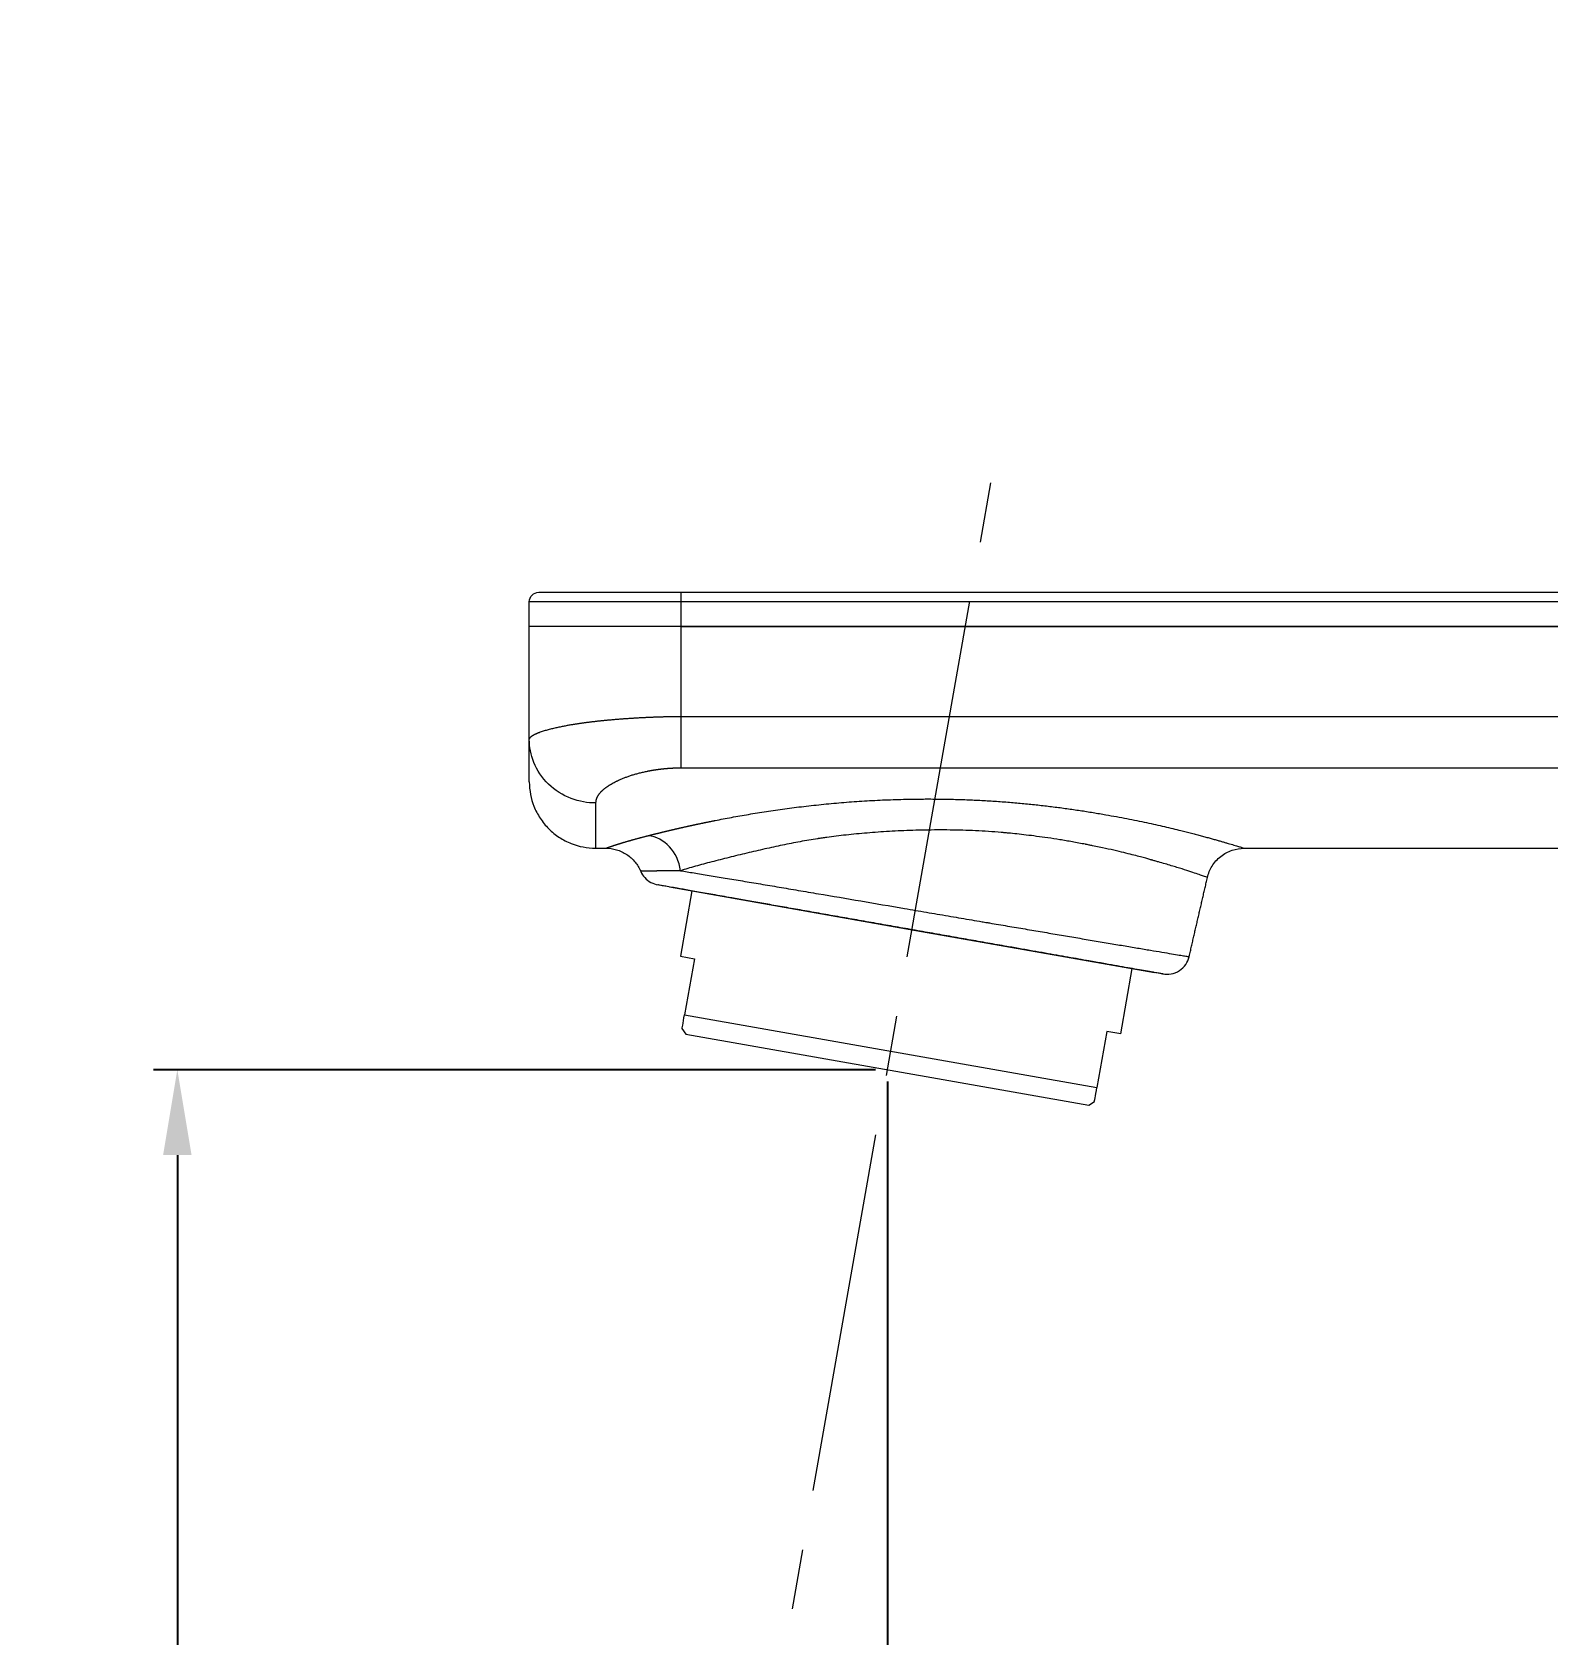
# Model space of a CAD drawing. Header units: millimetres. Extents: x 8809 to 9650, y -1874 to -1279.
# Drawn here: x 9208.8 to 9288.8, y -1523.3 to -1438.7 of the extents above; entities that cross this region are included whole.
import ezdxf

# ---------------------------------------------------------------- set-up
doc = ezdxf.new("R2010")
doc.units = ezdxf.units.MM
doc.linetypes.add('CENTER2', pattern=[28.575, 19.05, -3.175, 3.175, -3.175])
doc.layers.add('CENTER', color=1, linetype='CENTER2', lineweight=15)
doc.layers.add('DIM', color=3, linetype='Continuous', lineweight=9)
doc.styles.get("Standard").update_dxf_attribs({"font": 'arial.ttf'})
doc.dimstyles.new('사본 ISO-25', dxfattribs={"dimtxt": 4, "dimasz": 4, "dimexe": 1.25, "dimexo": 0.625, "dimgap": 1.5, "dimtad": 1, "dimtih": 1, "dimtoh": 1, "dimdec": 1, "dimzin": 9, "dimdsep": 46, "dimtxsty": 'Standard', "dimcen": 2.5, "dimclrd": 3, "dimclre": 3, "dimclrt": 4, "dimadec": 0, "dimazin": 0, "dimtfac": 1, "dimtdec": 1, "dimtmove": 0, "dimatfit": 3, "dimfxl": 1, "dimarcsym": 0})

# ---------------------------------------------------------------- blocks, each defined once
blk = doc.blocks.new('*D39')
at = {"layer": 'Defpoints', "color": 0, "transparency": 16777216}
for p in [(9253.894, -1493.442), (9378.996, -1592.256), (9378.996, -1629.525)]:
    blk.add_point(p, dxfattribs=at)
at = {"layer": 'DIM', "color": 3, "lineweight": -2, "transparency": 16777216}
for p, q in [((9253.894, -1494.067), (9253.894, -1630.775)), ((9378.996, -1592.881), (9378.996, -1630.775)), ((9258.394, -1629.525), (9307.998, -1629.525)), ((9374.496, -1629.525), (9324.891, -1629.525))]:
    blk.add_line(p, q, dxfattribs=at)
at = {"layer": 'DIM', "color": 3, "transparency": 16777216}
for points in [[(9258.394, -1628.775), (9258.394, -1630.275), (9253.894, -1629.525)], [(9374.496, -1628.775), (9374.496, -1630.275), (9378.996, -1629.525)]]:
    blk.add_solid(points, dxfattribs=at)
at = {"layer": 'DIM', "color": 4, "transparency": 16777216, "insert": (9316.445, -1629.525), "char_height": 4.5, "attachment_point": 5}
blk.add_mtext('125.1', dxfattribs=at)
blk = doc.blocks.new('*D40')
at = {"layer": 'Defpoints', "color": 0, "transparency": 16777216}
for p in [(9378.995, -1438.703), (9259.55, -1461.362), (9290.121, -1544.32), (9235.095, -1600.056), (9378.995, -1697.356)]:
    blk.add_point(p, dxfattribs=at)
at = {"layer": 'DIM', "color": 3, "lineweight": -2, "transparency": 16777216}
for start, end in [(260.336797, 264.571448), (265.428272, 269.663203)]:
    blk.add_arc((9378.995, -783.958), 765.539, start, end, dxfattribs=at)
at = {"layer": 'DIM', "color": 3, "transparency": 16777216}
for points in [[(9250.366, -1539.373), (9250.622, -1537.895), (9246.06, -1537.866)], [(9374.497, -1548.733), (9374.493, -1550.233), (9378.995, -1549.496)]]:
    blk.add_solid(points, dxfattribs=at)
at = {"layer": 'DIM', "color": 4, "transparency": 16777216, "insert": (9312.274, -1546.583), "char_height": 4.5, "attachment_point": 5}
blk.add_mtext('10°', dxfattribs=at)
blk = doc.blocks.new('*D41')
at = {"layer": 'Defpoints', "color": 0, "transparency": 16777216}
for p in [(9253.894, -1493.442), (9216.421, -1600.056), (9353.996, -1600.056)]:
    blk.add_point(p, dxfattribs=at)
at = {"layer": 'DIM', "color": 3, "lineweight": -2, "transparency": 16777216}
for p, q in [((9253.269, -1493.442), (9215.171, -1493.442)), ((9216.421, -1497.942), (9216.421, -1542.951)), ((9216.421, -1595.556), (9216.421, -1550.546)), ((9353.371, -1600.056), (9215.171, -1600.056))]:
    blk.add_line(p, q, dxfattribs=at)
at = {"layer": 'DIM', "color": 3, "transparency": 16777216}
for points in [[(9215.671, -1497.942), (9217.171, -1497.942), (9216.421, -1493.442)], [(9215.671, -1595.556), (9217.171, -1595.556), (9216.421, -1600.056)]]:
    blk.add_solid(points, dxfattribs=at)
at = {"layer": 'DIM', "color": 4, "transparency": 16777216, "insert": (9216.421, -1546.749), "char_height": 4.5, "attachment_point": 5}
blk.add_mtext('106.6', dxfattribs=at)

msp = doc.modelspace()

# ---------------------------------------------------------------- linework, layer by layer
at = {"linetype": 'Continuous', "lineweight": 18, "extrusion": (0, 1, 0)}
for p, q in [((9235.496, -1468.256), (9242.996, -1468.256)), ((9242.996, -1468.256), (9394.996, -1468.256)), ((9234.996, -1470.056), (9234.996, -1468.756)), ((9242.996, -1470.056), (9234.996, -1470.056)), ((9395.098, -1470.056), (9242.996, -1470.056)), ((9242.996, -1470.056), (9394.996, -1470.056)), ((9238.496, -1481.756), (9239.033, -1481.756)), ((9272.73, -1481.756), (9321.18, -1481.756)), ((9242.393, -1483.798), (9255.392, -1486.09)), ((9243.575, -1484.007), (9242.967, -1487.453)), ((9255.392, -1486.09), (9267.998, -1488.313)), ((9242.967, -1487.453), (9243.706, -1487.584)), ((9243.706, -1487.584), (9243.185, -1490.538)), ((9266.209, -1491.551), (9266.817, -1488.105)), ((9243.185, -1490.538), (9264.949, -1494.376)), ((9243.05, -1491.27), (9243.258, -1491.566)), ((9265.47, -1491.421), (9264.949, -1494.376)), ((9266.209, -1491.551), (9265.47, -1491.421)), ((9243.258, -1491.566), (9264.53, -1495.317)), ((9264.53, -1495.317), (9264.826, -1495.11))]:
    msp.add_line(p, q, dxfattribs=at)
at = {"linetype": 'Continuous', "lineweight": 13, "extrusion": (0, 1, 0)}
for p, q in [((9242.996, -1468.256), (9242.996, -1468.756)), ((9242.996, -1468.756), (9234.996, -1468.756)), ((9394.996, -1468.756), (9242.996, -1468.756)), ((9242.996, -1468.756), (9242.996, -1470.056)), ((9242.996, -1470.056), (9242.996, -1474.804)), ((9242.996, -1474.804), (9242.996, -1477.532)), ((9242.996, -1474.804), (9320.996, -1474.804)), ((9320.996, -1477.532), (9242.996, -1477.532))]:
    msp.add_line(p, q, dxfattribs=at)
at = {"linetype": 'Continuous', "lineweight": 18, "extrusion": (0, 0, -1)}
msp.add_arc((-9235.496, -1468.756), 0.5, 0, 90, dxfattribs=at)
at = {"linetype": 'Continuous', "lineweight": 18}
msp.add_ellipse((9241.265, -1483.071), major_axis=(-0.51, 1.934), ratio=0.852468, start_param=4.557071, end_param=5.983282, dxfattribs=at)
for points, degree, knots in [([(9242.996, -1470.056), (9242.73, -1470.056), (9242.467, -1470.056), (9241.944, -1470.056), (9241.685, -1470.056), (9241.171, -1470.056), (9240.916, -1470.056), (9240.6, -1470.056), (9240.537, -1470.056), (9240.411, -1470.056), (9240.348, -1470.056), (9240.161, -1470.056), (9240.039, -1470.056), (9239.675, -1470.056), (9239.438, -1470.056), (9238.978, -1470.056), (9238.755, -1470.056), (9238.428, -1470.056), (9238.321, -1470.056), (9238.162, -1470.056), (9238.11, -1470.056), (9238.006, -1470.056), (9237.954, -1470.056), (9237.7, -1470.056), (9237.507, -1470.056), (9237.139, -1470.056), (9236.966, -1470.056), (9236.637, -1470.056), (9236.482, -1470.056), (9236.3, -1470.056), (9236.264, -1470.056), (9236.194, -1470.056), (9236.091, -1470.056), (9235.995, -1470.056), (9235.811, -1470.056), (9235.7, -1470.056), (9235.502, -1470.056), (9235.415, -1470.056), (9235.303, -1470.056), (9235.269, -1470.056), (9235.221, -1470.056), (9235.206, -1470.056), (9235.178, -1470.056), (9235.165, -1470.056), (9235.102, -1470.056), (9235.064, -1470.056), (9235.012, -1470.056), (9234.998, -1470.056), (9234.996, -1470.056)], 3, [0, 0, 0, 0, 0.0625, 0.0625, 0.125, 0.125, 0.1875, 0.1875, 0.203125, 0.203125, 0.21875, 0.21875, 0.25, 0.25, 0.3125, 0.3125, 0.375, 0.375, 0.40625, 0.40625, 0.421875, 0.421875, 0.4375, 0.4375, 0.5, 0.5, 0.5625, 0.5625, 0.625, 0.625, 0.640625, 0.640625, 0.65625, 0.6875, 0.6875, 0.75, 0.75, 0.8125, 0.8125, 0.84375, 0.84375, 0.859375, 0.859375, 0.875, 0.875, 0.9375, 0.9375, 1, 1, 1, 1]), ([(9234.996, -1478.256), (9234.996, -1478.256), (9234.996, -1478.256), (9234.996, -1476.02)], 2, [0, 0, 0, 0.000379, 1, 1, 1]), ([(9234.996, -1478.256), (9235, -1478.712), (9235.124, -1479.37), (9235.55, -1480.188), (9236.003, -1480.748), (9236.563, -1481.201), (9237.382, -1481.627), (9238.04, -1481.751), (9238.496, -1481.756)], 3, [0, 0, 0, 0, 0.239459, 0.368402, 0.499992, 0.631585, 0.760526, 1, 1, 1, 1]), ([(9270.781, -1483.306), (9270.781, -1483.306), (9270.781, -1483.306), (9270.78, -1483.305), (9270.779, -1483.305), (9270.771, -1483.302), (9270.756, -1483.296), (9270.718, -1483.281), (9270.678, -1483.266), (9270.568, -1483.225), (9270.498, -1483.2), (9270.325, -1483.139), (9270.222, -1483.104), (9269.982, -1483.023), (9269.845, -1482.978), (9269.536, -1482.879), (9269.363, -1482.825), (9268.983, -1482.709), (9268.775, -1482.646), (9268.437, -1482.548), (9268.32, -1482.514), (9268.138, -1482.462), (9268.046, -1482.435), (9267.935, -1482.404), (9267.879, -1482.388), (9267.851, -1482.381), (9267.837, -1482.377), (9267.83, -1482.375), (9267.826, -1482.374), (9267.825, -1482.373), (9267.824, -1482.373), (9267.823, -1482.373), (9267.823, -1482.373), (9267.823, -1482.373), (9267.823, -1482.373), (9267.823, -1482.373), (9267.771, -1482.358), (9267.711, -1482.341), (9267.569, -1482.301), (9267.488, -1482.278), (9267.304, -1482.228), (9267.201, -1482.2), (9266.971, -1482.139), (9266.844, -1482.106), (9266.565, -1482.035), (9266.412, -1481.997), (9266.078, -1481.918), (9265.897, -1481.876), (9265.506, -1481.788), (9265.296, -1481.742), (9264.958, -1481.672), (9264.841, -1481.648), (9264.661, -1481.611), (9264.569, -1481.593), (9264.46, -1481.571), (9264.404, -1481.561), (9264.377, -1481.555), (9264.363, -1481.552), (9264.356, -1481.551), (9264.352, -1481.55), (9264.351, -1481.55), (9264.35, -1481.55), (9264.349, -1481.55), (9264.112, -1481.504), (9263.882, -1481.461), (9263.543, -1481.4), (9263.431, -1481.381), (9263.21, -1481.343), (9263.101, -1481.325), (9262.777, -1481.273), (9262.566, -1481.241), (9262.157, -1481.182), (9261.96, -1481.154), (9261.579, -1481.104), (9261.396, -1481.081), (9261.048, -1481.04), (9260.883, -1481.021), (9260.57, -1480.987), (9260.423, -1480.972), (9260.218, -1480.952), (9260.119, -1480.943), (9260.01, -1480.933), (9259.957, -1480.929), (9259.931, -1480.926), (9259.918, -1480.925), (9259.912, -1480.925), (9259.909, -1480.924), (9259.907, -1480.924), (9259.906, -1480.924), (9259.906, -1480.924), (9259.906, -1480.924), (9259.906, -1480.924), (9259.906, -1480.924), (9259.68, -1480.905), (9259.454, -1480.888), (9259.001, -1480.859), (9258.775, -1480.846), (9258.097, -1480.815), (9257.647, -1480.802), (9256.756, -1480.791), (9256.316, -1480.792), (9255.451, -1480.807), (9255.026, -1480.821), (9254.197, -1480.858), (9253.792, -1480.881), (9253.007, -1480.937), (9252.626, -1480.969), (9251.89, -1481.04), (9251.535, -1481.079), (9251.023, -1481.143), (9250.855, -1481.164), (9250.609, -1481.198), (9250.488, -1481.215), (9250.348, -1481.235), (9250.279, -1481.246), (9250.244, -1481.251), (9250.227, -1481.253), (9250.218, -1481.255), (9250.215, -1481.255), (9250.212, -1481.256), (9250.211, -1481.256), (9249.904, -1481.302), (9249.595, -1481.354), (9249.131, -1481.439), (9248.975, -1481.468), (9248.665, -1481.529), (9248.51, -1481.561), (9248.045, -1481.658), (9247.734, -1481.726), (9247.106, -1481.868), (9246.79, -1481.941), (9246.159, -1482.091), (9245.845, -1482.168), (9245.38, -1482.283), (9245.226, -1482.322), (9244.921, -1482.399), (9244.771, -1482.438), (9244.325, -1482.554), (9244.037, -1482.632), (9243.622, -1482.748), (9243.487, -1482.786), (9243.224, -1482.863), (9243.096, -1482.902), (9242.972, -1482.94)], 3, [0, 0, 0, 0, 0.003368, 0.003368, 0.007277, 0.015093, 0.030727, 0.030727, 0.061994, 0.061994, 0.09326, 0.09326, 0.124527, 0.124527, 0.155794, 0.155794, 0.187061, 0.187061, 0.218328, 0.218328, 0.233961, 0.233961, 0.241778, 0.245686, 0.247641, 0.248618, 0.249106, 0.249351, 0.249473, 0.249534, 0.249564, 0.24958, 0.249587, 0.249591, 0.249591, 0.249595, 0.249595, 0.265228, 0.265228, 0.280862, 0.280862, 0.296495, 0.296495, 0.312129, 0.312129, 0.327762, 0.327762, 0.343396, 0.343396, 0.359029, 0.359029, 0.366846, 0.366846, 0.370754, 0.372708, 0.373685, 0.374174, 0.374418, 0.37454, 0.374601, 0.374632, 0.374632, 0.374662, 0.374662, 0.390296, 0.390296, 0.398113, 0.398113, 0.405929, 0.405929, 0.421563, 0.421563, 0.437196, 0.437196, 0.45283, 0.45283, 0.468463, 0.468463, 0.484096, 0.484096, 0.491913, 0.495822, 0.497776, 0.498753, 0.499241, 0.499486, 0.499608, 0.499669, 0.499699, 0.499715, 0.499722, 0.499722, 0.49973, 0.49973, 0.515363, 0.515363, 0.530997, 0.530997, 0.562264, 0.562264, 0.593531, 0.593531, 0.624797, 0.624797, 0.656064, 0.656064, 0.687331, 0.687331, 0.718598, 0.718598, 0.734232, 0.734232, 0.742048, 0.745957, 0.747911, 0.748888, 0.749376, 0.749621, 0.749743, 0.749743, 0.749865, 0.749865, 0.781132, 0.781132, 0.796765, 0.796765, 0.812399, 0.812399, 0.843666, 0.843666, 0.874932, 0.874932, 0.906199, 0.906199, 0.921833, 0.921833, 0.937466, 0.937466, 0.968733, 0.968733, 0.984367, 0.984367, 1, 1, 1, 1]), ([(9239.033, -1481.756), (9239.229, -1481.757), (9239.611, -1481.811), (9240.154, -1482.063), (9240.597, -1482.464), (9240.797, -1482.795), (9240.874, -1482.975)], 3, [0, 0, 0, 0, 0.244577, 0.5, 0.755423, 1, 1, 1, 1]), ([(9270.781, -1483.306), (9270.833, -1483.087), (9271.001, -1482.677), (9271.459, -1482.158), (9272.068, -1481.828), (9272.505, -1481.757), (9272.73, -1481.756)], 3, [0, 0, 0, 0, 0.24281, 0.5, 0.75719, 1, 1, 1, 1]), ([(9242.972, -1482.94), (9242.962, -1482.941), (9242.941, -1482.941), (9242.911, -1482.941), (9242.881, -1482.941), (9242.851, -1482.942), (9242.822, -1482.942), (9242.792, -1482.942), (9242.763, -1482.943), (9242.734, -1482.943), (9242.706, -1482.943), (9242.677, -1482.944), (9242.649, -1482.944), (9242.621, -1482.944), (9242.593, -1482.945), (9242.566, -1482.945), (9242.539, -1482.946), (9242.512, -1482.946), (9242.485, -1482.946), (9242.459, -1482.947), (9242.432, -1482.947), (9242.406, -1482.947), (9242.38, -1482.948), (9242.355, -1482.948), (9242.329, -1482.948), (9242.304, -1482.949), (9242.279, -1482.949), (9242.255, -1482.949), (9242.23, -1482.95), (9242.206, -1482.95), (9242.182, -1482.95), (9242.158, -1482.951), (9242.135, -1482.951), (9242.112, -1482.951), (9242.089, -1482.952), (9242.066, -1482.952), (9242.043, -1482.952), (9242.021, -1482.953), (9241.999, -1482.953), (9241.977, -1482.953), (9241.955, -1482.954), (9241.934, -1482.954), (9241.913, -1482.954), (9241.892, -1482.955), (9241.871, -1482.955), (9241.851, -1482.955), (9241.83, -1482.956), (9241.81, -1482.956), (9241.791, -1482.956), (9241.771, -1482.957), (9241.752, -1482.957), (9241.733, -1482.957), (9241.714, -1482.958), (9241.695, -1482.958), (9241.677, -1482.958), (9241.659, -1482.959), (9241.641, -1482.959), (9241.623, -1482.959), (9241.606, -1482.96), (9241.589, -1482.96), (9241.572, -1482.96), (9241.555, -1482.961), (9241.538, -1482.961), (9241.522, -1482.961), (9241.506, -1482.961), (9241.49, -1482.962), (9241.474, -1482.962), (9241.459, -1482.962), (9241.444, -1482.963), (9241.429, -1482.963), (9241.414, -1482.963), (9241.399, -1482.964), (9241.385, -1482.964), (9241.371, -1482.964), (9241.357, -1482.964), (9241.343, -1482.965), (9241.329, -1482.965), (9241.316, -1482.965), (9241.303, -1482.965), (9241.29, -1482.966), (9241.277, -1482.966), (9241.265, -1482.966), (9241.253, -1482.966), (9241.241, -1482.967), (9241.229, -1482.967), (9241.217, -1482.967), (9241.206, -1482.967), (9241.195, -1482.968), (9241.184, -1482.968), (9241.173, -1482.968), (9241.162, -1482.968), (9241.152, -1482.968), (9241.141, -1482.969), (9241.131, -1482.969), (9241.122, -1482.969), (9241.112, -1482.969), (9241.103, -1482.969), (9241.093, -1482.97), (9241.084, -1482.97), (9241.076, -1482.97), (9241.067, -1482.97), (9241.059, -1482.97), (9241.05, -1482.971), (9241.042, -1482.971), (9241.034, -1482.971), (9241.027, -1482.971), (9241.019, -1482.971), (9241.012, -1482.971), (9241.005, -1482.972), (9240.998, -1482.972), (9240.992, -1482.972), (9240.985, -1482.972), (9240.979, -1482.972), (9240.973, -1482.972), (9240.967, -1482.972), (9240.961, -1482.972), (9240.956, -1482.973), (9240.95, -1482.973), (9240.945, -1482.973), (9240.94, -1482.973), (9240.935, -1482.973), (9240.931, -1482.973), (9240.926, -1482.973), (9240.922, -1482.973), (9240.918, -1482.973), (9240.914, -1482.973), (9240.911, -1482.974), (9240.907, -1482.974), (9240.904, -1482.974), (9240.901, -1482.974), (9240.898, -1482.974), (9240.895, -1482.974), (9240.893, -1482.974), (9240.89, -1482.974), (9240.888, -1482.974), (9240.886, -1482.974), (9240.884, -1482.974), (9240.883, -1482.974), (9240.881, -1482.974), (9240.88, -1482.974), (9240.879, -1482.974), (9240.878, -1482.974), (9240.877, -1482.974), (9240.877, -1482.974), (9240.877, -1482.974), (9240.876, -1482.974)], 3, [0, 0, 0, 0, 0.007382, 0.014761, 0.022135, 0.029505, 0.036872, 0.044235, 0.051594, 0.058949, 0.0663, 0.073648, 0.080992, 0.088332, 0.095668, 0.103001, 0.110331, 0.117656, 0.124979, 0.132297, 0.139612, 0.146924, 0.154233, 0.161538, 0.168839, 0.176137, 0.183432, 0.190724, 0.198013, 0.205298, 0.21258, 0.219859, 0.227135, 0.234408, 0.241678, 0.248943, 0.256201, 0.263452, 0.270695, 0.27793, 0.285158, 0.292378, 0.299592, 0.306797, 0.313996, 0.321187, 0.328371, 0.335548, 0.342718, 0.349881, 0.357036, 0.364185, 0.371327, 0.378462, 0.38559, 0.392711, 0.399825, 0.406933, 0.414033, 0.421128, 0.428215, 0.435296, 0.442371, 0.449439, 0.4565, 0.463555, 0.470604, 0.477647, 0.484683, 0.491713, 0.498736, 0.505754, 0.512765, 0.519771, 0.52677, 0.533763, 0.540751, 0.547732, 0.554708, 0.561678, 0.568642, 0.5756, 0.582552, 0.589499, 0.596441, 0.603377, 0.610307, 0.617232, 0.624151, 0.631065, 0.637974, 0.644877, 0.651775, 0.658668, 0.665555, 0.672438, 0.679315, 0.686187, 0.693055, 0.699917, 0.706775, 0.713627, 0.720475, 0.727318, 0.734156, 0.740989, 0.747818, 0.754642, 0.761462, 0.768277, 0.775087, 0.781893, 0.788695, 0.795492, 0.802285, 0.809073, 0.815857, 0.822638, 0.829413, 0.836185, 0.842953, 0.849717, 0.856476, 0.863232, 0.869984, 0.876731, 0.883475, 0.890216, 0.896952, 0.903685, 0.910414, 0.917139, 0.923861, 0.930579, 0.937294, 0.944005, 0.950713, 0.957417, 0.964118, 0.970813, 0.977504, 0.984191, 0.990873, 0.99755, 1, 1, 1, 1]), ([(9240.884, -1482.979), (9240.935, -1483.104), (9241.073, -1483.329), (9241.404, -1483.58), (9241.657, -1483.667), (9241.792, -1483.692)], 3, [0, 0, 0, 0, 0.323675, 0.670192, 1, 1, 1, 1]), ([(9268.432, -1488.39), (9268.437, -1488.39), (9268.443, -1488.391), (9268.432, -1488.389), (9268.394, -1488.383), (9268.33, -1488.371), (9268.24, -1488.356), (9268.125, -1488.335), (9267.984, -1488.31), (9267.817, -1488.281), (9267.624, -1488.247), (9267.35, -1488.199), (9266.972, -1488.132), (9266.46, -1488.042), (9265.883, -1487.94), (9265.242, -1487.827), (9264.604, -1487.715), (9263.994, -1487.607), (9263.428, -1487.507), (9262.835, -1487.403), (9262.215, -1487.293), (9261.568, -1487.179), (9260.894, -1487.06), (9260.104, -1486.921), (9259.201, -1486.762), (9258.189, -1486.583), (9257.168, -1486.403), (9256.139, -1486.222), (9255.104, -1486.039), (9254.07, -1485.857), (9253.041, -1485.676), (9252.021, -1485.496), (9251.01, -1485.318), (9250.015, -1485.142), (9249.048, -1484.971), (9248.125, -1484.809), (9247.254, -1484.655), (9246.434, -1484.511), (9245.742, -1484.389), (9245.163, -1484.286), (9244.683, -1484.202), (9244.238, -1484.123), (9243.826, -1484.051), (9243.448, -1483.984), (9243.103, -1483.923), (9242.753, -1483.861), (9242.418, -1483.803), (9242.129, -1483.751), (9241.922, -1483.715), (9241.815, -1483.696), (9241.784, -1483.691), (9241.778, -1483.69)], 3, [0, 0, 0, 0, 0.010222, 0.024029, 0.037799, 0.051561, 0.065341, 0.079167, 0.093066, 0.107066, 0.121192, 0.135471, 0.160942, 0.18601, 0.210825, 0.235544, 0.260324, 0.277992, 0.295624, 0.313278, 0.331011, 0.348881, 0.366944, 0.385253, 0.410791, 0.435889, 0.4607, 0.48538, 0.510087, 0.534816, 0.559491, 0.584271, 0.609312, 0.634765, 0.660301, 0.685433, 0.710317, 0.735108, 0.759966, 0.777766, 0.795489, 0.813193, 0.830936, 0.848775, 0.866766, 0.884965, 0.910402, 0.935488, 0.960376, 0.985224, 1, 1, 1, 1]), ([(9268.417, -1488.387), (9268.57, -1488.412), (9268.871, -1488.41), (9269.321, -1488.244), (9269.657, -1487.902), (9269.779, -1487.628), (9269.817, -1487.479)], 3, [0, 0, 0, 0, 0.241523, 0.498577, 0.756968, 1, 1, 1, 1]), ([(9243.055, -1491.277), (9243.055, -1491.277), (9243.055, -1491.276), (9243.056, -1491.271), (9243.057, -1491.262), (9243.061, -1491.243), (9243.069, -1491.194), (9243.078, -1491.145), (9243.112, -1490.955), (9243.144, -1490.77), (9243.185, -1490.538)], 3, [0, 0, 0, 0, 0.060933, 0.060933, 0.123538, 0.248747, 0.248747, 0.499164, 0.499164, 1, 1, 1, 1]), ([(9264.819, -1495.114), (9264.819, -1495.114), (9264.819, -1495.113), (9264.82, -1495.109), (9264.822, -1495.1), (9264.825, -1495.081), (9264.834, -1495.032), (9264.842, -1494.983), (9264.876, -1494.792), (9264.909, -1494.607), (9264.949, -1494.376)], 3, [0, 0, 0, 0, 0.060933, 0.060933, 0.123538, 0.248746, 0.248746, 0.499164, 0.499164, 1, 1, 1, 1])]:
    msp.add_open_spline(points, degree=degree, knots=knots, dxfattribs=at)
for points in [[(9234.996, -1476.02), (9234.996, -1473.034), (9234.996, -1470.056)], [(9269.807, -1487.524), (9270.294, -1485.415), (9270.781, -1483.306)]]:
    msp.add_open_spline(points, degree=2, dxfattribs=at)
at = {"linetype": 'Continuous', "lineweight": 13}
for points, knots in [([(9234.996, -1476.02), (9234.996, -1476.018), (9234.997, -1476.014), (9234.997, -1476.008), (9234.999, -1476.002), (9235, -1475.996), (9235.002, -1475.99), (9235.004, -1475.983), (9235.006, -1475.977), (9235.009, -1475.97), (9235.012, -1475.963), (9235.016, -1475.956), (9235.02, -1475.949), (9235.024, -1475.942), (9235.029, -1475.934), (9235.035, -1475.927), (9235.041, -1475.919), (9235.047, -1475.911), (9235.054, -1475.904), (9235.061, -1475.896), (9235.069, -1475.887), (9235.078, -1475.879), (9235.087, -1475.871), (9235.097, -1475.862), (9235.108, -1475.854), (9235.119, -1475.845), (9235.131, -1475.836), (9235.144, -1475.827), (9235.157, -1475.818), (9235.171, -1475.809), (9235.186, -1475.799), (9235.202, -1475.79), (9235.219, -1475.78), (9235.236, -1475.77), (9235.254, -1475.761), (9235.274, -1475.75), (9235.294, -1475.74), (9235.315, -1475.73), (9235.338, -1475.72), (9235.361, -1475.709), (9235.386, -1475.698), (9235.411, -1475.687), (9235.438, -1475.676), (9235.466, -1475.665), (9235.495, -1475.654), (9235.525, -1475.643), (9235.557, -1475.631), (9235.61, -1475.612), (9235.688, -1475.586), (9235.793, -1475.553), (9235.901, -1475.522), (9236.012, -1475.492), (9236.125, -1475.463), (9236.238, -1475.435), (9236.352, -1475.408), (9236.465, -1475.382), (9236.577, -1475.358), (9236.688, -1475.335), (9236.796, -1475.313), (9236.901, -1475.292), (9237.003, -1475.273), (9237.101, -1475.255), (9237.195, -1475.238), (9237.281, -1475.224), (9237.361, -1475.21), (9237.437, -1475.198), (9237.513, -1475.186), (9237.591, -1475.175), (9237.669, -1475.163), (9237.748, -1475.152), (9237.827, -1475.14), (9237.908, -1475.129), (9237.989, -1475.119), (9238.071, -1475.108), (9238.153, -1475.098), (9238.236, -1475.088), (9238.32, -1475.078), (9238.404, -1475.068), (9238.489, -1475.058), (9238.574, -1475.049), (9238.66, -1475.039), (9238.746, -1475.03), (9238.833, -1475.021), (9238.92, -1475.013), (9239.008, -1475.004), (9239.096, -1474.996), (9239.184, -1474.987), (9239.273, -1474.979), (9239.362, -1474.971), (9239.451, -1474.964), (9239.541, -1474.956), (9239.631, -1474.949), (9239.721, -1474.942), (9239.811, -1474.935), (9239.901, -1474.928), (9239.991, -1474.921), (9240.082, -1474.915), (9240.173, -1474.908), (9240.263, -1474.902), (9240.354, -1474.896), (9240.445, -1474.89), (9240.535, -1474.885), (9240.626, -1474.879), (9240.716, -1474.874), (9240.807, -1474.869), (9240.897, -1474.864), (9240.988, -1474.859), (9241.078, -1474.855), (9241.168, -1474.85), (9241.258, -1474.846), (9241.347, -1474.842), (9241.437, -1474.838), (9241.526, -1474.835), (9241.615, -1474.831), (9241.704, -1474.828), (9241.793, -1474.825), (9241.881, -1474.822), (9241.969, -1474.819), (9242.057, -1474.817), (9242.144, -1474.815), (9242.231, -1474.813), (9242.318, -1474.811), (9242.404, -1474.809), (9242.49, -1474.808), (9242.575, -1474.807), (9242.66, -1474.806), (9242.745, -1474.805), (9242.829, -1474.804), (9242.913, -1474.804), (9242.968, -1474.804), (9242.996, -1474.804)], [0, 0, 0, 0, 0.003885, 0.007836, 0.011851, 0.015932, 0.020078, 0.02429, 0.028569, 0.032914, 0.037326, 0.041804, 0.046351, 0.050964, 0.055646, 0.060395, 0.065213, 0.0701, 0.075056, 0.080081, 0.085175, 0.090339, 0.095573, 0.100877, 0.106252, 0.111698, 0.117216, 0.122804, 0.128465, 0.134198, 0.140003, 0.145881, 0.151833, 0.157858, 0.163957, 0.170131, 0.176379, 0.182703, 0.189103, 0.195579, 0.202132, 0.208762, 0.21547, 0.222257, 0.229123, 0.236069, 0.243094, 0.250198, 0.270788, 0.29078, 0.310151, 0.328883, 0.34696, 0.364369, 0.381096, 0.397133, 0.412469, 0.427098, 0.441014, 0.454213, 0.46669, 0.478443, 0.48947, 0.499768, 0.508216, 0.516646, 0.525058, 0.533452, 0.541827, 0.550184, 0.55852, 0.566837, 0.575134, 0.583409, 0.591664, 0.599896, 0.608107, 0.616295, 0.62446, 0.6326, 0.640717, 0.648809, 0.656875, 0.664916, 0.67293, 0.680917, 0.688877, 0.696808, 0.704711, 0.712585, 0.720429, 0.728243, 0.736027, 0.743779, 0.751499, 0.759187, 0.766843, 0.774463, 0.782049, 0.789601, 0.797118, 0.804601, 0.81205, 0.819465, 0.826845, 0.834192, 0.841504, 0.848783, 0.856027, 0.863237, 0.870413, 0.877554, 0.884661, 0.891733, 0.89877, 0.905772, 0.912739, 0.91967, 0.926566, 0.933426, 0.94025, 0.947038, 0.953789, 0.960503, 0.96718, 0.97382, 0.980422, 0.986986, 0.993512, 1, 1, 1, 1]), ([(9238.496, -1479.369), (9238.081, -1479.369), (9237.633, -1479.296), (9236.767, -1478.965), (9236.351, -1478.707), (9235.667, -1478.046), (9235.401, -1477.646), (9235.068, -1476.825), (9234.999, -1476.409), (9234.996, -1476.02)], [0, 0, 0, 0, 0.251498, 0.251498, 0.502996, 0.502996, 0.754493, 0.754493, 1, 1, 1, 1]), ([(9242.996, -1477.532), (9242.985, -1477.532), (9242.964, -1477.532), (9242.933, -1477.532), (9242.901, -1477.533), (9242.87, -1477.533), (9242.838, -1477.533), (9242.807, -1477.534), (9242.775, -1477.535), (9242.744, -1477.535), (9242.712, -1477.536), (9242.681, -1477.537), (9242.65, -1477.538), (9242.618, -1477.54), (9242.587, -1477.541), (9242.556, -1477.542), (9242.525, -1477.544), (9242.493, -1477.546), (9242.462, -1477.547), (9242.431, -1477.549), (9242.4, -1477.551), (9242.369, -1477.553), (9242.338, -1477.555), (9242.307, -1477.558), (9242.276, -1477.56), (9242.245, -1477.563), (9242.214, -1477.565), (9242.183, -1477.568), (9242.152, -1477.571), (9242.121, -1477.574), (9242.091, -1477.577), (9242.06, -1477.58), (9242.029, -1477.583), (9241.998, -1477.586), (9241.968, -1477.59), (9241.937, -1477.593), (9241.906, -1477.597), (9241.876, -1477.601), (9241.845, -1477.605), (9241.814, -1477.608), (9241.784, -1477.613), (9241.753, -1477.617), (9241.723, -1477.621), (9241.693, -1477.625), (9241.662, -1477.63), (9241.632, -1477.634), (9241.601, -1477.639), (9241.571, -1477.644), (9241.541, -1477.649), (9241.51, -1477.654), (9241.48, -1477.659), (9241.45, -1477.664), (9241.42, -1477.669), (9241.39, -1477.675), (9241.36, -1477.68), (9241.329, -1477.686), (9241.299, -1477.691), (9241.269, -1477.697), (9241.239, -1477.703), (9241.148, -1477.721), (9240.999, -1477.753), (9240.797, -1477.802), (9240.602, -1477.854), (9240.413, -1477.91), (9240.232, -1477.97), (9240.058, -1478.033), (9239.891, -1478.1), (9239.769, -1478.153), (9239.687, -1478.191), (9239.641, -1478.212), (9239.597, -1478.234), (9239.553, -1478.255), (9239.51, -1478.277), (9239.469, -1478.299), (9239.428, -1478.32), (9239.388, -1478.342), (9239.348, -1478.364), (9239.31, -1478.386), (9239.273, -1478.408), (9239.236, -1478.43), (9239.2, -1478.452), (9239.166, -1478.474), (9239.132, -1478.496), (9239.099, -1478.519), (9239.067, -1478.541), (9239.035, -1478.563), (9239.005, -1478.586), (9238.975, -1478.608), (9238.947, -1478.631), (9238.919, -1478.653), (9238.892, -1478.676), (9238.866, -1478.699), (9238.841, -1478.721), (9238.817, -1478.744), (9238.793, -1478.767), (9238.771, -1478.79), (9238.749, -1478.813), (9238.729, -1478.835), (9238.709, -1478.858), (9238.69, -1478.881), (9238.672, -1478.904), (9238.655, -1478.927), (9238.638, -1478.95), (9238.623, -1478.973), (9238.609, -1478.997), (9238.595, -1479.02), (9238.582, -1479.043), (9238.57, -1479.066), (9238.559, -1479.089), (9238.549, -1479.112), (9238.54, -1479.136), (9238.531, -1479.159), (9238.524, -1479.182), (9238.517, -1479.205), (9238.512, -1479.229), (9238.507, -1479.252), (9238.503, -1479.275), (9238.5, -1479.299), (9238.498, -1479.322), (9238.496, -1479.345), (9238.496, -1479.361), (9238.496, -1479.369)], [0, 0, 0, 0, 0.004051, 0.008098, 0.012143, 0.016184, 0.020224, 0.024261, 0.028296, 0.03233, 0.036362, 0.040394, 0.044425, 0.048456, 0.052488, 0.056519, 0.060551, 0.064585, 0.068619, 0.072655, 0.076694, 0.080734, 0.084777, 0.088823, 0.092873, 0.096926, 0.100982, 0.105043, 0.109108, 0.113178, 0.117254, 0.121334, 0.12542, 0.129513, 0.133611, 0.137716, 0.141828, 0.145948, 0.150074, 0.154209, 0.158352, 0.162503, 0.166662, 0.170831, 0.175009, 0.179196, 0.183393, 0.1876, 0.191818, 0.196046, 0.200285, 0.204535, 0.208797, 0.21307, 0.217356, 0.221653, 0.225963, 0.230286, 0.234622, 0.238971, 0.269798, 0.300586, 0.331424, 0.362401, 0.393605, 0.425121, 0.457034, 0.489422, 0.499138, 0.508824, 0.518483, 0.528115, 0.537722, 0.547305, 0.556866, 0.566407, 0.575929, 0.585433, 0.594922, 0.604396, 0.613858, 0.623308, 0.632749, 0.642182, 0.651609, 0.661031, 0.67045, 0.679867, 0.689284, 0.698703, 0.708125, 0.717552, 0.726985, 0.736427, 0.745878, 0.75534, 0.764815, 0.774305, 0.78381, 0.793333, 0.802875, 0.812438, 0.822023, 0.831631, 0.841265, 0.850925, 0.860613, 0.870331, 0.88008, 0.889861, 0.899677, 0.909527, 0.919415, 0.92934, 0.939305, 0.949311, 0.959359, 0.969451, 0.979588, 0.98977, 1, 1, 1, 1]), ([(9238.496, -1479.369), (9238.496, -1479.763), (9238.496, -1480.11), (9238.496, -1480.707), (9238.496, -1480.956), (9238.496, -1481.355), (9238.496, -1481.505), (9238.496, -1481.705), (9238.496, -1481.756), (9238.496, -1481.756), (9238.496, -1481.756), (9238.496, -1481.756)], [0, 0, 0, 0, 0.24993, 0.24993, 0.499861, 0.499861, 0.749791, 0.749791, 0.999722, 0.999722, 1, 1, 1, 1]), ([(9241.265, -1481.095), (9241.276, -1481.092), (9241.298, -1481.086), (9241.332, -1481.077), (9241.366, -1481.069), (9241.4, -1481.06), (9241.435, -1481.052), (9241.469, -1481.043), (9241.504, -1481.034), (9241.539, -1481.025), (9241.574, -1481.017), (9241.61, -1481.008), (9241.645, -1480.999), (9241.681, -1480.99), (9241.717, -1480.981), (9241.753, -1480.972), (9241.789, -1480.963), (9241.826, -1480.954), (9241.863, -1480.945), (9241.899, -1480.936), (9241.936, -1480.927), (9241.974, -1480.918), (9242.011, -1480.909), (9242.049, -1480.9), (9242.087, -1480.891), (9242.125, -1480.881), (9242.163, -1480.872), (9242.201, -1480.863), (9242.24, -1480.854), (9242.278, -1480.844), (9242.317, -1480.835), (9242.357, -1480.826), (9242.396, -1480.817), (9242.435, -1480.807), (9242.475, -1480.798), (9242.515, -1480.788), (9242.555, -1480.779), (9242.595, -1480.77), (9242.636, -1480.76), (9242.676, -1480.751), (9242.717, -1480.741), (9242.758, -1480.732), (9242.799, -1480.722), (9242.841, -1480.713), (9242.882, -1480.703), (9242.924, -1480.694), (9242.966, -1480.684), (9243.008, -1480.675), (9243.051, -1480.665), (9243.093, -1480.655), (9243.136, -1480.646), (9243.179, -1480.636), (9243.222, -1480.626), (9243.265, -1480.617), (9243.309, -1480.607), (9243.352, -1480.597), (9243.396, -1480.588), (9243.44, -1480.578), (9243.484, -1480.568), (9243.529, -1480.559), (9243.573, -1480.549), (9243.618, -1480.539), (9243.663, -1480.529), (9243.708, -1480.52), (9243.754, -1480.51), (9243.799, -1480.5), (9243.845, -1480.49), (9243.891, -1480.481), (9243.937, -1480.471), (9243.983, -1480.461), (9244.03, -1480.451), (9244.076, -1480.442), (9244.123, -1480.432), (9244.17, -1480.422), (9244.217, -1480.412), (9244.265, -1480.402), (9244.313, -1480.393), (9244.36, -1480.383), (9244.408, -1480.373), (9244.457, -1480.363), (9244.505, -1480.353), (9244.553, -1480.343), (9244.602, -1480.334), (9244.651, -1480.324), (9244.7, -1480.314), (9244.75, -1480.304), (9245.064, -1480.242), (9245.657, -1480.128), (9246.56, -1479.968), (9247.499, -1479.817), (9248.472, -1479.676), (9249.484, -1479.547), (9250.528, -1479.433), (9251.598, -1479.335), (9252.681, -1479.258), (9253.779, -1479.202), (9254.785, -1479.171), (9255.692, -1479.158), (9256.494, -1479.159), (9257.291, -1479.171), (9258.085, -1479.196), (9258.874, -1479.232), (9259.659, -1479.28), (9260.304, -1479.329), (9260.813, -1479.373), (9261.186, -1479.408), (9261.557, -1479.445), (9261.924, -1479.484), (9262.289, -1479.526), (9262.65, -1479.57), (9263.008, -1479.616), (9263.363, -1479.664), (9263.714, -1479.714), (9264.063, -1479.766), (9264.409, -1479.819), (9264.751, -1479.875), (9265.09, -1479.931), (9265.698, -1480.036), (9266.544, -1480.194), (9267.577, -1480.405), (9268.527, -1480.617), (9269.206, -1480.781), (9269.667, -1480.897), (9269.945, -1480.968), (9270.21, -1481.036), (9270.462, -1481.103), (9270.701, -1481.168), (9270.928, -1481.23), (9271.142, -1481.29), (9271.344, -1481.347), (9271.533, -1481.401), (9271.709, -1481.452), (9271.936, -1481.518), (9272.19, -1481.592), (9272.431, -1481.665), (9272.604, -1481.717), (9272.707, -1481.748), (9272.73, -1481.756), (9272.73, -1481.756), (9272.73, -1481.756)], [0, 0, 0, 0, 0.001464, 0.002927, 0.004389, 0.005851, 0.007313, 0.008774, 0.010234, 0.011694, 0.013154, 0.014613, 0.016072, 0.01753, 0.018988, 0.020446, 0.021903, 0.02336, 0.024817, 0.026273, 0.02773, 0.029186, 0.030642, 0.032097, 0.033553, 0.035008, 0.036464, 0.037919, 0.039374, 0.040829, 0.042284, 0.043739, 0.045194, 0.046649, 0.048104, 0.049559, 0.051014, 0.052469, 0.053925, 0.05538, 0.056836, 0.058292, 0.059748, 0.061204, 0.06266, 0.064117, 0.065574, 0.067031, 0.068489, 0.069947, 0.071405, 0.072864, 0.074323, 0.075783, 0.077243, 0.078703, 0.080164, 0.081625, 0.083087, 0.08455, 0.086013, 0.087476, 0.088941, 0.090405, 0.091871, 0.093337, 0.094804, 0.096271, 0.097739, 0.099208, 0.100678, 0.102148, 0.103619, 0.105091, 0.106564, 0.108038, 0.109512, 0.110987, 0.112464, 0.113941, 0.115419, 0.116898, 0.118378, 0.11986, 0.121342, 0.122825, 0.124309, 0.149609, 0.174704, 0.199694, 0.224678, 0.249754, 0.275308, 0.300616, 0.325789, 0.350937, 0.376175, 0.394415, 0.412541, 0.430598, 0.448628, 0.466677, 0.484788, 0.503007, 0.511897, 0.520781, 0.529662, 0.538547, 0.547441, 0.556349, 0.565277, 0.57423, 0.583213, 0.592231, 0.601289, 0.610393, 0.619547, 0.628756, 0.66037, 0.691641, 0.722776, 0.753982, 0.76525, 0.77648, 0.787681, 0.798862, 0.810033, 0.821204, 0.832383, 0.84358, 0.854805, 0.866067, 0.877375, 0.902087, 0.926599, 0.951012, 0.975427, 0.999945, 1, 1, 1, 1]), ([(9239.033, -1481.756), (9239.033, -1481.756), (9239.033, -1481.755), (9239.034, -1481.755), (9239.036, -1481.754), (9239.039, -1481.753), (9239.043, -1481.752), (9239.047, -1481.75), (9239.052, -1481.748), (9239.058, -1481.746), (9239.065, -1481.744), (9239.073, -1481.741), (9239.081, -1481.738), (9239.09, -1481.734), (9239.1, -1481.731), (9239.111, -1481.727), (9239.122, -1481.723), (9239.135, -1481.718), (9239.148, -1481.714), (9239.162, -1481.709), (9239.176, -1481.704), (9239.192, -1481.698), (9239.208, -1481.693), (9239.225, -1481.687), (9239.243, -1481.681), (9239.262, -1481.674), (9239.281, -1481.668), (9239.301, -1481.661), (9239.322, -1481.654), (9239.344, -1481.646), (9239.367, -1481.639), (9239.39, -1481.631), (9239.414, -1481.623), (9239.439, -1481.615), (9239.465, -1481.607), (9239.492, -1481.598), (9239.519, -1481.589), (9239.547, -1481.58), (9239.576, -1481.571), (9239.606, -1481.561), (9239.637, -1481.552), (9239.668, -1481.542), (9239.7, -1481.532), (9239.733, -1481.522), (9239.767, -1481.511), (9239.801, -1481.501), (9239.837, -1481.49), (9239.873, -1481.479), (9239.91, -1481.468), (9239.947, -1481.457), (9239.986, -1481.445), (9240.025, -1481.434), (9240.065, -1481.422), (9240.106, -1481.41), (9240.148, -1481.398), (9240.19, -1481.385), (9240.233, -1481.373), (9240.277, -1481.36), (9240.322, -1481.347), (9240.368, -1481.335), (9240.414, -1481.322), (9240.461, -1481.308), (9240.509, -1481.295), (9240.558, -1481.282), (9240.608, -1481.268), (9240.658, -1481.254), (9240.709, -1481.24), (9240.761, -1481.226), (9240.814, -1481.212), (9240.868, -1481.198), (9240.922, -1481.183), (9240.977, -1481.169), (9241.033, -1481.154), (9241.09, -1481.14), (9241.147, -1481.125), (9241.205, -1481.11), (9241.245, -1481.1), (9241.265, -1481.095)], [0, 0, 0, 0, 0.013463, 0.027923, 0.042337, 0.056705, 0.071028, 0.085306, 0.09954, 0.113731, 0.127878, 0.141984, 0.156047, 0.170069, 0.184051, 0.197993, 0.211895, 0.225759, 0.239584, 0.253372, 0.267123, 0.280838, 0.294518, 0.308162, 0.321773, 0.335349, 0.348893, 0.362405, 0.375885, 0.389334, 0.402752, 0.416142, 0.429502, 0.442834, 0.456139, 0.469418, 0.48267, 0.495896, 0.509099, 0.522277, 0.535432, 0.548565, 0.561676, 0.574767, 0.587837, 0.600887, 0.613919, 0.626933, 0.63993, 0.65291, 0.665875, 0.678825, 0.69176, 0.704683, 0.717592, 0.73049, 0.743377, 0.756254, 0.769121, 0.781979, 0.794829, 0.807673, 0.82051, 0.833341, 0.846167, 0.85899, 0.871809, 0.884626, 0.897441, 0.910256, 0.92307, 0.935885, 0.948702, 0.961521, 0.974343, 0.987169, 1, 1, 1, 1]), ([(9242.972, -1482.94), (9243.084, -1482.959), (9243.2, -1482.979), (9243.439, -1483.019), (9243.562, -1483.039), (9243.94, -1483.102), (9244.205, -1483.146), (9244.757, -1483.237), (9245.044, -1483.284), (9245.636, -1483.381), (9246.246, -1483.482), (9246.88, -1483.588), (9247.361, -1483.669), (9247.523, -1483.696), (9247.847, -1483.751), (9248.011, -1483.778), (9248.342, -1483.834), (9248.509, -1483.863), (9248.848, -1483.92), (9249.191, -1483.978), (9249.542, -1484.038), (9249.897, -1484.098), (9250.076, -1484.128), (9250.98, -1484.282), (9251.73, -1484.409), (9253.254, -1484.669), (9254.028, -1484.802), (9255.186, -1485), (9255.571, -1485.066), (9256.336, -1485.197), (9257.097, -1485.327), (9257.841, -1485.454), (9258.39, -1485.547), (9258.662, -1485.594), (9258.976, -1485.647), (9259.132, -1485.673), (9259.209, -1485.686), (9259.248, -1485.693), (9259.267, -1485.696), (9259.277, -1485.698), (9259.282, -1485.699), (9259.284, -1485.699), (9259.285, -1485.699), (9259.286, -1485.699), (9259.286, -1485.699), (9259.602, -1485.753), (9259.917, -1485.806), (9260.543, -1485.912), (9260.854, -1485.965), (9261.47, -1486.069), (9261.775, -1486.121), (9262.225, -1486.198), (9262.374, -1486.223), (9262.67, -1486.273), (9262.817, -1486.298), (9263.11, -1486.348), (9263.256, -1486.373), (9263.548, -1486.423), (9263.694, -1486.447), (9264.13, -1486.521), (9264.419, -1486.57), (9264.988, -1486.666), (9265.269, -1486.714), (9265.817, -1486.806), (9266.352, -1486.896), (9266.852, -1486.98), (9267.21, -1487.04), (9267.327, -1487.06), (9267.554, -1487.098), (9267.664, -1487.117), (9267.985, -1487.171), (9268.186, -1487.204), (9268.558, -1487.267), (9268.728, -1487.295), (9269.034, -1487.347), (9269.169, -1487.369), (9269.404, -1487.409), (9269.502, -1487.425), (9269.66, -1487.452), (9269.719, -1487.462), (9269.779, -1487.472), (9269.793, -1487.475), (9269.808, -1487.477), (9269.813, -1487.478), (9269.817, -1487.479), (9269.817, -1487.479), (9269.817, -1487.479), (9269.817, -1487.479), (9269.817, -1487.479), (9269.817, -1487.479), (9269.817, -1487.479)], [0, 0, 0, 0, 0.015629, 0.015629, 0.031258, 0.031258, 0.062515, 0.062515, 0.093773, 0.093773, 0.12503, 0.156288, 0.156288, 0.171916, 0.171916, 0.187545, 0.187545, 0.203174, 0.203174, 0.218803, 0.234431, 0.234431, 0.25006, 0.25006, 0.312575, 0.312575, 0.37509, 0.37509, 0.406348, 0.406348, 0.437605, 0.468863, 0.468863, 0.484491, 0.492306, 0.496213, 0.498167, 0.499143, 0.499632, 0.499876, 0.499998, 0.500059, 0.50009, 0.50009, 0.50012, 0.50012, 0.531378, 0.531378, 0.562635, 0.562635, 0.593893, 0.593893, 0.609521, 0.609521, 0.62515, 0.62515, 0.640779, 0.640779, 0.656408, 0.656408, 0.687665, 0.687665, 0.718923, 0.718923, 0.75018, 0.781438, 0.781438, 0.797067, 0.797067, 0.812695, 0.812695, 0.843953, 0.843953, 0.87521, 0.87521, 0.906468, 0.906468, 0.937725, 0.937725, 0.968983, 0.968983, 0.984612, 0.984612, 0.992426, 0.996333, 0.998287, 0.999264, 0.999752, 0.999752, 1, 1, 1, 1])]:
    msp.add_open_spline(points, degree=3, knots=knots, dxfattribs=at)
at = {"layer": 'CENTER'}
msp.add_line((9235.095, -1600.056), (9259.55, -1461.362), dxfattribs=at)

# ---------------------------------------------------------------- dimensions: what is measured, and where the dimension line sits
at = {"layer": 'DIM', "color": 1}
dim = msp.add_angular_dim_2l(base=(9290.121, -1544.32), line1=((9378.995, -1697.356), (9378.995, -1438.703)), line2=((9235.095, -1600.056), (9259.55, -1461.362)), dimstyle='사본 ISO-25', override={"dimtxt": 4.5, "dimasz": 4.5, "dimtad": 0}, dxfattribs=at)
dim.commit()
dim.dimension.update_dxf_attribs({"geometry": '*D40', "text_midpoint": (9312.274, -1546.583)})
dim = msp.add_linear_dim(base=(9216.421, -1600.056), p1=(9253.894, -1493.442), p2=(9353.996, -1600.056), angle=90, dimstyle='사본 ISO-25', override={"dimtxt": 4.5, "dimasz": 4.5, "dimtad": 0}, dxfattribs=at)
dim.commit()
dim.dimension.update_dxf_attribs({"geometry": '*D41', "text_midpoint": (9216.421, -1546.749)})
dim = msp.add_linear_dim(base=(9378.996, -1629.525), p1=(9253.894, -1493.442), p2=(9378.996, -1592.256), dimstyle='사본 ISO-25', override={"dimtxt": 4.5, "dimasz": 4.5, "dimtad": 0}, dxfattribs=at)
dim.commit()
dim.dimension.update_dxf_attribs({"geometry": '*D39', "text_midpoint": (9316.445, -1629.525)})

doc.saveas('drawing.dxf')
